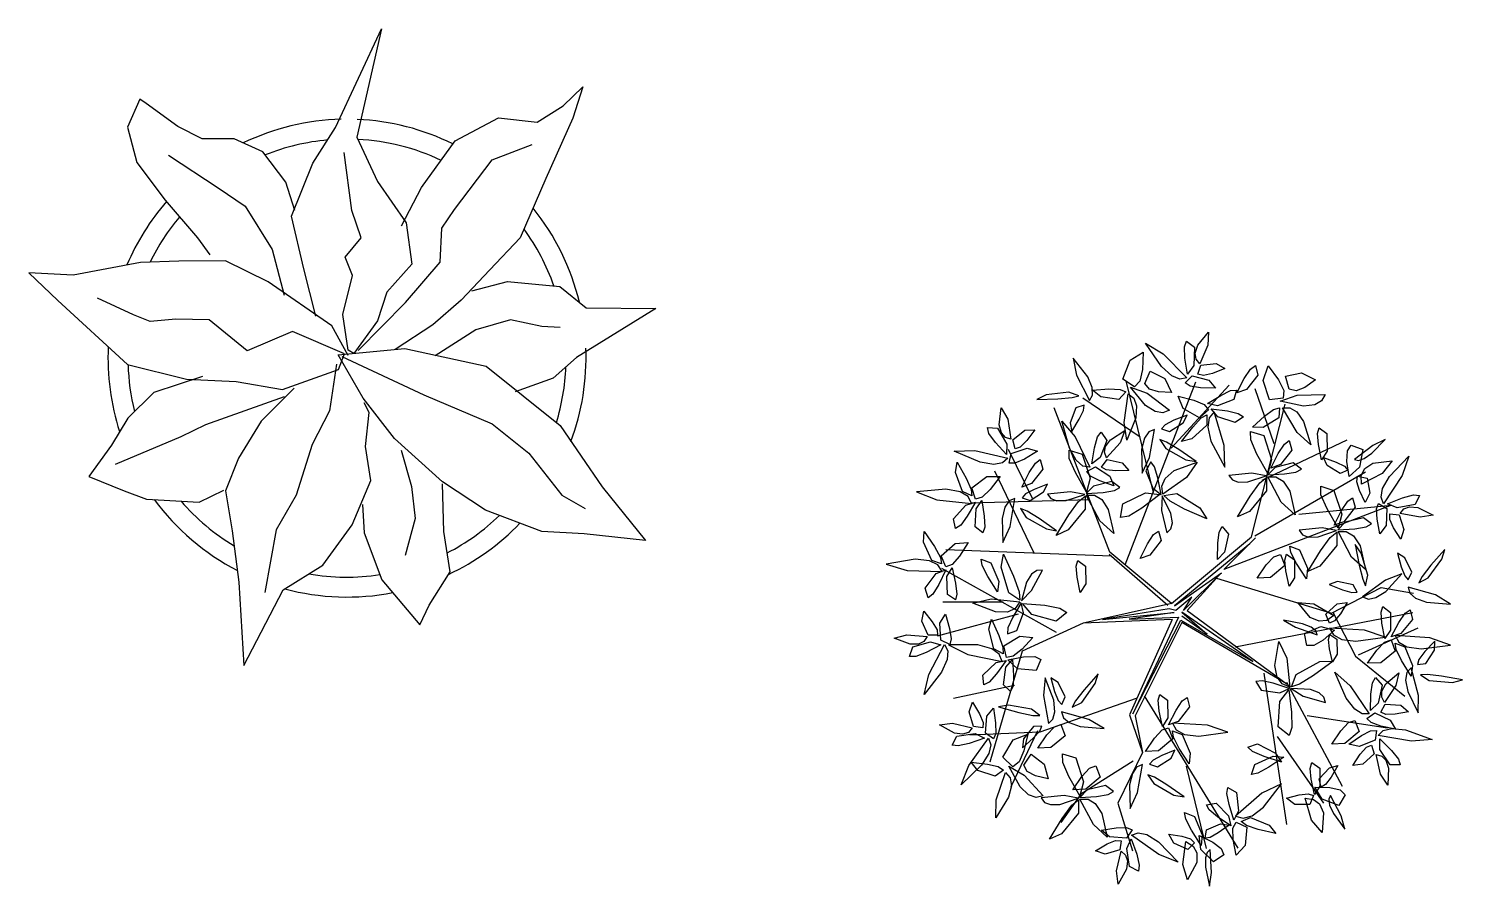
# Model space of a CAD drawing. Header units: metres. Extents: x -13 to 19722, y -15306 to 10704.
# Drawn here: x 19007.812 to 19010.827, y -14744.556 to -14742.751 of the extents above; entities that cross this region are included whole.
import ezdxf

# ---------------------------------------------------------------- set-up
doc = ezdxf.new("R2010")
doc.units = ezdxf.units.M
doc.header["$LTSCALE"] = 35
doc.header["$MEASUREMENT"] = 0
doc.layers.get('0').update_dxf_attribs({"linetype": 'CONTINUOUS'})

# ---------------------------------------------------------------- blocks, each defined once
blk = doc.blocks.new('HOJA13')
for p, q in [((-0.159, 0.064), (-0.056, 0.349)), ((-0.056, 0.349), (0.182, 0.151)), ((0.182, 0.151), (0.278, -0.189)), ((-0.088, -0.074), (-0.159, 0.064)), ((0.06, -0.153), (-0.088, -0.074)), ((0.278, -0.189), (0.06, -0.153))]:
    blk.add_line(p, q)
blk = doc.blocks.new('HOJA10')
for p, xscale, yscale, zscale, rotation in [((-0.461, 0.262), 0.6964758369263038, 2.485023334747559, 0.6964758369263038, 30.70465610075785), ((0.061, 0.573), 1.878651928551214, 0.575816716164617, 1.878651928551214, 273.0367053314555), ((0.365, 0.585), 0.636908824557608, 1.484599066610102, 0.636908824557608, 320.5535637719418), ((0.155, -0.234), 1.727443358692213, 0.6063640220619462, 1.727443358692213, 352.5500074369253), ((0.484, 0.033), 1.544160243711609, 0.6063640220619462, 1.544160243711609, 15.14254921127523)]:
    blk.add_blockref('HOJA13', p, dxfattribs=dict(xscale=xscale, yscale=yscale, zscale=zscale, rotation=rotation))
blk = doc.blocks.new('HOJA8', base_point=(55.878, 33.03))
at = {"color": 0, "linetype": 'ByBlock'}
for p, xscale, yscale, zscale, rotation in [((55.484, 33.544), -2.423919195618517, 0.3329656342808676, 2.423919195618517, 304.6162862887426), ((56.091, 33.242), -0.6369088245576009, 2.090963088672041, 0.6369088245576009, 336.0195606201025)]:
    blk.add_blockref('HOJA13', p, dxfattribs=dict(at, xscale=xscale, yscale=yscale, zscale=zscale, rotation=rotation))
at = {"color": 0, "linetype": 'ByBlock', "xscale": -1.637329160493415, "yscale": 0.455154857870177, "zscale": 1.637329160493415}
blk.add_blockref('HOJA13', (55.333, 32.969), dxfattribs=at)
blk = doc.blocks.new('HOJA9', base_point=(57.908, 33.15))
at = {"color": 0, "linetype": 'ByBlock'}
for p, xscale, yscale, zscale, rotation in [((57.878, 33.605), 0.7575702085865075, 2.121510394569363, 0.7575702085865075, 5.479650948518734), ((58.484, 33.303), 1.878651928551214, 0.575816716164617, 1.878651928551214, 26.31077704539229), ((57.453, 33.301), 0.7575702085865075, 2.060415782774719, 0.7575702085865075, 246.1270025360199), ((57.575, 32.814), 1.484593231342913, 1.061518879932116, 1.484593231342913, 203.1850851585156), ((58.091, 32.695), 1.968766126750012, 1.000424268137465, 1.968766126750012, 291.9583774400813)]:
    blk.add_blockref('HOJA13', p, dxfattribs=dict(at, xscale=xscale, yscale=yscale, zscale=zscale, rotation=rotation))
blk = doc.blocks.new('HOJA12')
for p, xscale, yscale, zscale, rotation in [((0.078, 0.499), -0.7881173944166022, 2.57666525243954, 0.7881173944166022, 2.457547795809369), ((-0.515, 0.212), 1.878651928551221, 0.5452694102672915, 1.878651928551221, 336.2489556574871), ((0.361, 0.176), 2.089427510778918, 0.5147221043699588, 2.089427510778918, 35.45160265640038), ((-0.547, -0.283), -1.817557556891011, -0.5452694102672879, 1.817557556891011, 195.3712707835825), ((0.225, -0.279), 1.848104742721105, 0.8186677980483665, 1.848104742721105, 330.9234899051576)]:
    blk.add_blockref('HOJA13', p, dxfattribs=dict(xscale=xscale, yscale=yscale, zscale=zscale, rotation=rotation))
blk = doc.blocks.new('HOJA7', base_point=(54.696, 32.029))
at = {"color": 0, "linetype": 'ByBlock'}
for p, xscale, yscale, zscale, rotation in [((54.545, 32.393), -0.3940586972083011, 1.696902842596515, 0.3940586972083011, 11.88359707230165), ((54.937, 32.274), 0.9393259642756036, 1.696902842596522, 0.9393259642756036, 348.2808948833992), ((54.394, 32.029), 1.727443358692213, 0.9103097157403468, 1.727443358692213, 343.6738936354017), ((54.455, 31.635), -1.545687603003117, -0.485702163767499, 1.545687603003117, 43.07492863925732)]:
    blk.add_blockref('HOJA13', p, dxfattribs=dict(at, xscale=xscale, yscale=yscale, zscale=zscale, rotation=rotation))
at = {"color": 0, "linetype": 'ByBlock', "xscale": 1.515140417173015, "yscale": 0.6369113279592753, "zscale": 1.515140417173015}
blk.add_blockref('HOJA13', (55.151, 31.878), dxfattribs=at)
blk = doc.blocks.new('HOJA11')
for p, xscale, yscale, zscale, rotation in [((-0.236, 0.434), 0.8782315926153998, 2.121510394569366, 0.8782315926153998, 2.027330662343098), ((0.417, 0.315), 2.788958066288231, 0.575816716164617, 2.788958066288231, 41.2051949766964), ((-0.535, 0.074), -1.93821894091991, 0.5452694102672915, 1.93821894091991, 161.5649836159353), ((0.635, -0.103), 0.5758144528974043, -1.696902842596522, 0.5758144528974043, 262.2070746669012), ((0.013, -0.763), 2.575127765477518, 0.7881204921510374, 2.575127765477518, 103.2233358614235)]:
    blk.add_blockref('HOJA13', p, dxfattribs=dict(xscale=xscale, yscale=yscale, zscale=zscale, rotation=rotation))
blk = doc.blocks.new('ARPLS019')
at = {"linetype": 'ByBlock'}
for p, q in [((-0.0109, 0.3223), (-0.0567, 0.4918)), ((-0.1603, 0.3295), (-0.1871, 0.4574)), ((-0.0496, 0.242), (0.0848, 0.4818)), ((0.0139, 0.3532), (0.0144, 0.4795)), ((0.1106, 0.1273), (0.1235, 0.4731)), ((-0.2577, 0.277), (-0.2642, 0.4231)), ((0.2285, 0.1721), (0.2215, 0.4219)), ((-0.0881, 0.3139), (-0.3208, 0.3811)), ((0.1165, 0.2889), (0.2882, 0.371)), ((-0.2549, 0.2817), (-0.3722, 0.3372)), ((0.2313, 0.2918), (0.3338, 0.3424)), ((-0.03, 0.1858), (-0.0881, 0.3139)), ((-0.1873, 0.0753), (-0.2577, 0.277)), ((0.1185, 0.13), (0.4206, 0.2466)), ((-0.3879, 0.1908), (-0.4472, 0.2331)), ((-0.3186, 0.0814), (-0.3879, 0.1908)), ((-0.0224, 0.0002), (-0.03, 0.1858)), ((0.0113, 0.0015), (-0.0289, 0.1825)), ((0.3592, 0.0669), (0.4414, 0.1871)), ((-0.022, 0.1458), (-0.0071, -0.0042)), ((0, 0.0064), (-0.022, 0.1458)), ((0.0071, 0.0089), (0.1139, 0.1318)), ((0.0113, 0.0015), (0.1185, 0.13)), ((-0.4066, 0.1133), (-0.506, 0.0828)), ((-0.3004, 0.0621), (-0.4066, 0.1133)), ((0.0926, 0.0982), (0.4751, -0.0498)), ((0.244, 0.0387), (0.4777, 0.0958)), ((-0.2217, 0.0895), (-0.3004, 0.0621)), ((-0.2237, 0.0774), (-0.3004, 0.0621)), ((-0.028, -0.0203), (-0.2237, 0.0774)), ((-0.0224, 0.0002), (-0.2217, 0.0895)), ((-0.2192, 0.0824), (-0.0238, -0.0179)), ((-0.0174, -0.013), (-0.2192, 0.0824)), ((-0.0212, 0.0899), (-0.0174, -0.013)), ((-0.0071, -0.0042), (-0.0212, 0.0899)), ((-0.1816, 0.0587), (-0.5003, -0.1378)), ((-0.0031, -0.008), (0, 0.0064)), ((0.0113, 0.0015), (0.1506, -0.1658)), ((0.3368, 0.0022), (0.4681, -0.119)), ((-0.3288, -0.0297), (-0.5012, -0.0714)), ((-0.1572, -0.2407), (-0.028, -0.0203)), ((-0.0238, -0.0179), (-0.1102, -0.1685)), ((-0.1102, -0.1685), (-0.0069, -0.0202)), ((-0.0525, -0.0735), (-0.0149, -0.0202)), ((-0.0069, -0.0202), (-0.0525, -0.0735)), ((0.0245, -0.0413), (-0.0031, -0.008)), ((-0.0029, -0.024), (0.0245, -0.0413)), ((0.0757, -0.1036), (-0.0029, -0.024)), ((0.0064, -0.0047), (0.0757, -0.1036)), ((0.1365, -0.1626), (0.0064, -0.0047)), ((-0.0033, -0.0312), (-0.1572, -0.2407)), ((0.0645, -0.0928), (-0.0033, -0.0312)), ((0.0645, -0.0928), (-0.009, -0.3337)), ((0.2171, -0.4588), (0.0827, -0.1084)), ((0.1491, -0.1746), (0.0827, -0.1084)), ((-0.0794, -0.1319), (-0.0075, -0.5038)), ((0.1506, -0.1658), (0.4289, -0.2365)), ((0.1531, -0.1732), (0.2873, -0.4046)), ((0.3454, -0.2137), (0.4604, -0.1736)), ((-0.1342, -0.1919), (-0.4514, -0.2395)), ((0.2696, -0.1882), (0.3541, -0.3665)), ((-0.267, -0.2196), (-0.4067, -0.3166)), ((-0.1532, -0.2393), (-0.3707, -0.356)), ((0.1985, -0.265), (0.2171, -0.4588)), ((-0.2229, -0.2822), (-0.2487, -0.4507)), ((-0.0079, -0.337), (-0.0985, -0.3834)), ((-0.009, -0.3337), (0.0449, -0.4373)), ((-0.0985, -0.3834), (-0.1826, -0.487)), ((-0.0962, -0.3901), (-0.0393, -0.5149)), ((0.0449, -0.4373), (0.0328, -0.5046))]:
    blk.add_line(p, q, dxfattribs=at)
for name, p, xscale, yscale, zscale, rotation in [('HOJA10', (-0.0722, 0.4813), 0.08333333333333333, 0.08333333333333333, 0.08333333333333333, 27.21155357726388), ('HOJA12', (0.0884, 0.4812), 0.08333333333333333, 0.08333333333333333, 0.08333333333333333, 0.8085475586159863), ('HOJA12', (0.2307, 0.4185), 0.08333333333333333, 0.08333333333333333, 0.08333333333333333, 356.2616337243699), ('HOJA10', (-0.2673, 0.3891), 0.08333333333333333, 0.08333333333333333, 0.08333333333333333, 19.23517653788666), ('HOJA9', (-0.3455, 0.3297), 0.08333333333333333, 0.08333333333333333, 0.08333333333333333, 60.0172339359362), ('HOJA12', (-0.1, 0.3538), 0.08333333333333333, 0.08333333333333333, 0.08333333333333333, 350.9557079183086), ('HOJA10', (0.3212, 0.343), 0.08333333333333333, 0.08333333333333333, 0.08333333333333333, 311.8079254553622), ('HOJA11', (0.0124, 0.3157), 0.08333333333333333, 0.08333333333333333, 0.08333333333333333, 345.3367937141088), ('HOJA13', (0.0801, 0.3861), 0.1741189592315765, 0.04289350869749656, 0.1741189592315765, 214.657400369521), ('HOJA8', (-0.2287, 0.2557), 0.08333333333333333, 0.08333333333333333, 0.08333333333333333, 308.666397115027), ('HOJA8', (0.2223, 0.3354), 0.08333333333333333, 0.08333333333333333, 0.08333333333333333, 109.2351765378862), ('HOJA13', (-0.108, 0.2992), 0.1540087285600921, 0.06822231650403054, 0.1540087285600921, 105.1684373856582), ('HOJA11', (-0.394, 0.1924), 0.08333333333333333, 0.08333333333333333, 0.08333333333333333, 109.2351765378862), ('HOJA13', (0.291, 0.2888), 0.1565543273792684, 0.04543911752227429, 0.1565543273792684, 155.4547533706077), ('HOJA13', (-0.2608, 0.2485), 0.1540087285600921, 0.06822231650403054, 0.1540087285600921, 150.1292876182783), ('HOJA11', (0.2419, 0.1789), 0.08333333333333333, 0.08333333333333333, 0.08333333333333333, 109.2351765378862), ('HOJA8', (0.4473, 0.1731), 0.08333333333333333, 0.08333333333333333, 0.08333333333333333, 325.7526233813655), ('HOJA8', (-0.2225, 0.2229), 0.08333333333333333, 0.08333333333333333, 0.08333333333333333, 193.1846847673626), ('HOJA10', (0.2995, 0.1671), 0.08333333333333333, 0.08333333333333333, 0.08333333333333333, 260.7221364054591), ('HOJA13', (-0.3476, 0.1755), 0.1540087285600921, 0.06822231650403054, 0.1540087285600921, 150.1292876182783), ('HOJA13', (0.0773, 0.1943), -0.1514631297409175, -0.04543911752227399, 0.1514631297409175, 14.57706849670308), ('HOJA9', (0.4502, 0.0725), 0.08333333333333333, 0.08333333333333333, 0.08333333333333333, 70.43776703632994), ('HOJA10', (-0.478, 0.0882), 0.08333333333333333, 0.08333333333333333, 0.08333333333333333, 109.2351765378862), ('HOJA8', (-0.3348, 0.0687), 0.08333333333333333, 0.08333333333333333, 0.08333333333333333, 109.2351765378862), ('HOJA11', (0.2401, 0.0232), 0.08333333333333333, 0.08333333333333333, 0.08333333333333333, 206.8636747204117), ('HOJA8', (0.3668, 0.0435), 0.08333333333333333, 0.08333333333333333, 0.08333333333333333, 109.2351765378862), ('HOJA13', (0.1416, 0.0413), 0.1565543273792684, 0.04543911752227429, 0.1565543273792684, 155.4547533706077), ('HOJA10', (0.4877, -0.0347), 0.08333333333333333, 0.08333333333333333, 0.08333333333333333, 279.2351765378862), ('HOJA12', (-0.2491, -0.0002), 0.08333333333333333, 0.08333333333333333, 0.08333333333333333, 179.2057977131206), ('HOJA7', (-0.4998, -0.0638), 0.08333333333333333, 0.08333333333333333, 0.08333333333333333, 85.2347676020717), ('HOJA12', (0.4092, -0.0781), 0.08333333333333333, 0.08333333333333333, 0.08333333333333333, 109.2351765378862), ('HOJA13', (-0.4506, -0.0397), 0.1741189592315765, 0.04289350869749656, 0.1741189592315765, 214.657400369521), ('HOJA12', (-0.4412, -0.1395), 0.08333333333333333, 0.08333333333333333, 0.08333333333333333, 223.6889352683247), ('HOJA11', (0.2807, -0.2006), 0.08333333333333333, 0.08333333333333333, 0.08333333333333333, 109.2351765378862), ('HOJA13', (0.1473, -0.1022), 0.1565543273792684, 0.04543911752227429, 0.1565543273792684, 181.5512151240953), ('HOJA9', (0.4332, -0.2463), 0.08333333333333333, 0.08333333333333333, 0.08333333333333333, 109.2351765378862), ('HOJA13', (0.4881, -0.1612), 0.1565543273792684, 0.04543911752227429, 0.1565543273792684, 155.4547533706077), ('HOJA13', (-0.332, -0.1899), 0.1741189592315765, 0.04289350869749656, 0.1741189592315765, 306.2375238207262), ('HOJA13', (-0.2996, -0.1841), 0.1741189592315765, 0.04289350869749656, 0.1741189592315765, 254.5267569638504), ('HOJA11', (-0.1668, -0.2444), 0.08333333333333333, 0.08333333333333333, 0.08333333333333333, 267.3074380092152), ('HOJA13', (0.095, -0.2105), 0.1540087285600921, 0.06822231650403054, 0.1540087285600921, 150.1292876182783), ('HOJA13', (0.3309, -0.2322), 0.1565543273792684, 0.04543911752227429, 0.1565543273792684, 155.4547533706077), ('HOJA7', (-0.3934, -0.3154), 0.08333333333333333, 0.08333333333333333, 0.08333333333333333, 109.2351765378862), ('HOJA7', (-0.0411, -0.3129), 0.08333333333333333, 0.08333333333333333, 0.08333333333333333, 332.6744822680687), ('HOJA11', (0.1661, -0.3476), 0.08333333333333333, 0.08333333333333333, 0.08333333333333333, 109.2351765378862), ('HOJA13', (0.0903, -0.2425), -0.1514631297409175, -0.04543911752227399, 0.1514631297409175, 14.57706849670308), ('HOJA13', (0.1074, -0.2599), 0.1741189592315765, 0.04289350869749656, 0.1741189592315765, 214.657400369521), ('HOJA13', (-0.3457, -0.2956), -0.1514631297409175, -0.04543911752227399, 0.1514631297409175, 14.57706849670308), ('HOJA13', (0.3549, -0.3105), -0.1514631297409175, -0.04543911752227399, 0.1514631297409175, 14.57706849670308), ('HOJA13', (-0.0574, -0.3705), -0.06567644953471685, 0.2147221043699616, 0.06567644953471685, 181.66334550893), ('HOJA8', (0.0274, -0.4094), 0.08333333333333333, 0.08333333333333333, 0.08333333333333333, 245.0171418994395), ('HOJA7', (0.2978, -0.3873), 0.08333333333333333, 0.08333333333333333, 0.08333333333333333, 209.5374161351126), ('HOJA10', (-0.2704, -0.4304), 0.08333333333333333, 0.08333333333333333, 0.08333333333333333, 135.2339845136048), ('HOJA13', (-0.2522, -0.3663), 0.1540087285600921, 0.06822231650403054, 0.1540087285600921, 150.1292876182783), ('HOJA10', (-0.2162, -0.4168), 0.08333333333333333, 0.08333333333333333, 0.08333333333333333, 268.7172138722114), ('HOJA13', (0.2114, -0.3646), 0.1565543273792684, 0.04543911752227429, 0.1565543273792684, 155.4547533706077), ('HOJA10', (0.2172, -0.4475), 0.08333333333333333, 0.08333333333333333, 0.08333333333333333, 201.4915399474431), ('HOJA12', (-0.0654, -0.4657), 0.08333333333333333, 0.08333333333333333, 0.08333333333333333, 178.411742506044), ('HOJA8', (-0.1343, -0.4977), 0.08333333333333333, 0.08333333333333333, 0.08333333333333333, 133.8503587239341), ('HOJA8', (0.0382, -0.5018), 0.08333333333333333, 0.08333333333333333, 0.08333333333333333, 192.8832774312275)]:
    blk.add_blockref(name, p, dxfattribs=dict(at, xscale=xscale, yscale=yscale, zscale=zscale, rotation=rotation))
blk = doc.blocks.new('ARPLS010')
at = {"linetype": 'ByBlock'}
for p, q in [((0.1786, 0.6656), (0.1209, 0.6046)), ((0.1737, 0.5731), (0.1786, 0.6656)), ((0.1209, 0.6046), (-0.013, 0.459)), ((0.2004, 0.4323), (0.1737, 0.5731)), ((-0.2479, 0.5398), (-0.2779, 0.4665)), ((-0.1824, 0.4929), (-0.2479, 0.5398)), ((0.0907, 0.4465), (0.1252, 0.5219)), ((-0.2222, 0.4843), (-0.1643, 0.3469)), ((-0.1253, 0.4586), (-0.1824, 0.4929)), ((-0.2779, 0.4665), (-0.2949, 0.4197)), ((-0.0716, 0.4039), (-0.1253, 0.4586)), ((-0.013, 0.459), (-0.0442, 0.3355)), ((0.4836, 0.4589), (0.4094, 0.4396)), ((0.5417, 0.4337), (0.4836, 0.4589)), ((0.0767, 0.4116), (0.0907, 0.4465)), ((0.203, 0.3517), (0.2004, 0.4323)), ((0.4094, 0.4396), (0.3304, 0.3803)), ((0.5326, 0.4201), (0.5417, 0.4337)), ((-0.2949, 0.4197), (-0.3016, 0.3092)), ((-0.0384, 0.3021), (-0.0716, 0.4039)), ((0.0818, 0.3579), (0.0767, 0.4116)), ((0.4845, 0.3539), (0.5326, 0.4201)), ((0.3304, 0.3803), (0.2517, 0.3126)), ((0.4246, 0.3731), (0.3564, 0.2694)), ((-0.1643, 0.3469), (-0.1387, 0.2954)), ((-0.0442, 0.3355), (-0.0488, 0.232)), ((0.0804, 0.2882), (0.0818, 0.3579)), ((0.2038, 0.2539), (0.203, 0.3517)), ((0.4592, 0.3029), (0.4845, 0.3539)), ((-0.3016, 0.3092), (-0.276, 0.2577)), ((0.2517, 0.3126), (0.2159, 0.2868)), ((0.4588, 0.236), (0.4592, 0.3029)), ((-0.1387, 0.2954), (-0.08, 0.1306)), ((0.015, 0.2089), (0.0804, 0.2882)), ((-0.2775, 0.2541), (-0.3617, 0.2404)), ((-0.2096, 0.2272), (-0.2775, 0.2541)), ((0.1599, 0.1646), (0.2038, 0.2539)), ((0.3564, 0.2694), (0.3178, 0.2133)), ((-0.4686, 0.226), (-0.6429, 0.2157)), ((-0.6429, 0.2157), (-0.485, 0.1336)), ((-0.3617, 0.2404), (-0.4686, 0.226)), ((-0.1319, 0.1798), (-0.2096, 0.2272)), ((-0.0488, 0.232), (-0.0654, 0.1352)), ((0.3178, 0.2133), (0.2273, 0.1566)), ((0.4317, 0.1759), (0.4588, 0.236)), ((0.0559, 0.1138), (0.015, 0.2089)), ((-0.3591, 0.1484), (-0.4903, 0.1716)), ((-0.0628, 0.1105), (-0.1319, 0.1798)), ((0.0677, 0.0315), (0.1599, 0.1646)), ((0.2273, 0.1566), (0.1321, 0.1312)), ((0.3681, 0.1282), (0.4317, 0.1759)), ((-0.485, 0.1336), (-0.4331, 0.0508)), ((-0.2871, 0.1063), (-0.3591, 0.1484)), ((-0.0654, 0.1352), (-0.0236, 0.0176)), ((0.3089, 0.1092), (0.3681, 0.1282)), ((-0.1805, 0.0727), (-0.2871, 0.1063)), ((0.009, 0.0051), (0.0559, 0.1138)), ((0.0879, 0.065), (0.1871, 0.0906)), ((0.1871, 0.0906), (0.2973, 0.1164)), ((0.2973, 0.1164), (0.4079, 0.0715)), ((-0.1106, 0.0364), (-0.1805, 0.0727)), ((0.4079, 0.0715), (0.4823, 0.0239)), ((-0.4331, 0.0508), (-0.3488, -0.0105)), ((-0.0127, 0.0218), (-0.1106, 0.0364)), ((0.0056, -0.0025), (0.0677, 0.0315)), ((-0.0839, -0.034), (0.007, 0.0185)), ((0.0033, 0.0105), (-0.0765, -0.1604)), ((-0.0236, 0.0176), (0.009, 0.0051)), ((0.007, 0.0185), (0.0203, -0.1212)), ((0.017, -0.0025), (0.0914, 0.009)), ((0.0914, 0.009), (0.1726, -0.0113)), ((0.1726, -0.0113), (0.2116, 0.0042)), ((0.2116, 0.0042), (0.2519, -0.0297)), ((0.3086, -0.0099), (0.4301, 0.0063)), ((0.4823, 0.0239), (0.6892, -0.0722)), ((-0.3488, -0.0105), (-0.2561, -0.0501)), ((0.0099, -0.0141), (0.017, -0.0025)), ((0.0781, -0.0641), (0.0099, -0.0141)), ((0.0157, -0.0234), (0.1163, -0.1225)), ((0.2519, -0.0297), (0.3086, -0.0099)), ((0.4623, -0.0207), (0.3695, -0.0637)), ((0.6892, -0.0722), (0.4623, -0.0207)), ((-0.3658, -0.0358), (-0.4639, -0.073)), ((-0.3061, -0.0325), (-0.3658, -0.0358)), ((-0.2561, -0.0501), (-0.1852, -0.0384)), ((-0.1852, -0.0384), (-0.1139, -0.0462)), ((-0.1682, -0.0996), (-0.0839, -0.034)), ((-0.1139, -0.0462), (-0.0933, -0.0358)), ((-0.4639, -0.073), (-0.558, -0.1523)), ((0.1381, -0.0834), (0.0781, -0.0641)), ((0.1969, -0.1353), (0.1381, -0.0834)), ((0.3695, -0.0637), (0.2831, -0.1235)), ((-0.1926, -0.1133), (-0.2687, -0.1346)), ((-0.2591, -0.1996), (-0.1682, -0.0996)), ((0.0696, -0.1792), (0.0178, -0.1004)), ((0.2769, -0.1138), (0.3571, -0.156)), ((-0.3357, -0.1423), (-0.413, -0.1213)), ((-0.2687, -0.1346), (-0.3357, -0.1423)), ((0.0203, -0.1212), (-0.0171, -0.2909)), ((0.1163, -0.1225), (0.2005, -0.1946)), ((0.2831, -0.1235), (0.1969, -0.1353)), ((-0.558, -0.1523), (-0.517, -0.1721)), ((-0.517, -0.1721), (-0.4469, -0.2161)), ((-0.0765, -0.1604), (-0.1378, -0.3036)), ((0.1215, -0.2391), (0.0696, -0.1792)), ((0.3571, -0.156), (0.4546, -0.2261)), ((-0.4469, -0.2161), (-0.3628, -0.2024)), ((-0.3628, -0.2024), (-0.263, -0.1997)), ((-0.3183, -0.2896), (-0.2591, -0.1996)), ((0.059, -0.2695), (0.0048, -0.1846)), ((0.2005, -0.1946), (0.2718, -0.1985)), ((0.2718, -0.1985), (0.3107, -0.2245)), ((0.1845, -0.2988), (0.1215, -0.2391)), ((0.3107, -0.2245), (0.4147, -0.3039)), ((0.4546, -0.2261), (0.5031, -0.3171)), ((0.0803, -0.3417), (0.059, -0.2695)), ((0.141, -0.2614), (0.1604, -0.3356)), ((-0.3626, -0.4077), (-0.3183, -0.2896)), ((-0.0171, -0.2909), (-0.1413, -0.4457)), ((0.2515, -0.3622), (0.1845, -0.2988)), ((-0.1378, -0.3036), (-0.1986, -0.38)), ((0.4147, -0.3039), (0.4473, -0.3875)), ((0.5031, -0.3171), (0.4936, -0.3977)), ((-0.0422, -0.4315), (-0.0708, -0.3517)), ((0.0664, -0.4074), (0.0803, -0.3417)), ((0.1604, -0.3356), (0.15, -0.4452)), ((-0.1986, -0.38), (-0.2867, -0.4496)), ((0.3757, -0.4162), (0.2515, -0.3622)), ((-0.368, -0.4959), (-0.3626, -0.4077)), ((0.0639, -0.4456), (0.0664, -0.4074)), ((0.5019, -0.4722), (0.3757, -0.4162)), ((0.4936, -0.3977), (0.5278, -0.4522)), ((-0.2867, -0.4496), (-0.3144, -0.4984)), ((-0.1413, -0.4457), (-0.2694, -0.5334)), ((0.0016, -0.4799), (-0.0422, -0.4315)), ((0.15, -0.4452), (0.1056, -0.5003)), ((0.5278, -0.4522), (0.5674, -0.4935)), ((0.1036, -0.6459), (0.0016, -0.4799)), ((0.5674, -0.4935), (0.5019, -0.4722)), ((-0.3817, -0.6245), (-0.368, -0.4959)), ((0.1056, -0.5003), (0.1036, -0.6459)), ((-0.2694, -0.5334), (-0.3817, -0.6245))]:
    blk.add_line(p, q, dxfattribs=at)
for radius, start, end in [(0.5, 87.2367, 107.9154), (0.4583, 91.6596, 104.0784), (0.5, 49.0791, 67.0324), (0.5, 126.2799, 152.7042), (0.4583, 49.8461, 63.9764), (0.4583, 130.7647, 148.9789), (0.5, 1.3782, 25.7565), (0.4583, 5.0517, 21.9108), (0.5, 164.9216, 191.0302), (0.4583, 169.9629, 188.6517), (0.4583, 334.5625, 357.1532), (0.5, 333.6991, 357.5577), (0.4583, 207.232, 224.0819), (0.5, 205.1623, 226.3204), (0.5, 283.5324, 308.8712), (0.4583, 289.266, 306.1107), (0.4583, 252.8522, 267.711), (0.5, 249.553, 272.4234)]:
    blk.add_arc((0, 0), radius, start, end, dxfattribs=at)

msp = doc.modelspace()

# ---------------------------------------------------------------- block references
at = {"rotation": 90}
for name, p in [('ARPLS010', (19008.47784, -14743.44039)), ('ARPLS019', (19010.20386, -14743.9653))]:
    msp.add_blockref(name, p, dxfattribs=at)

doc.saveas('drawing.dxf')
